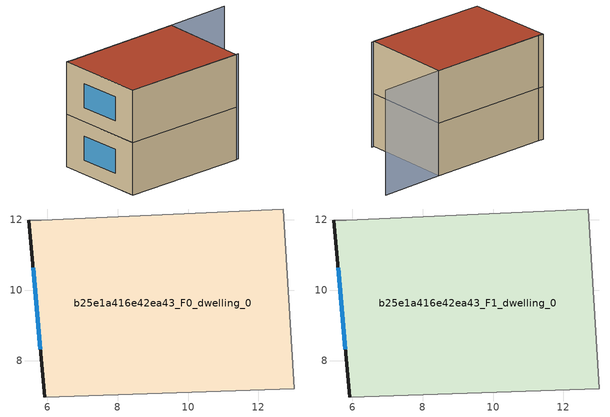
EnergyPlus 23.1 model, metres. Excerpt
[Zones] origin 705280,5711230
b25e1a416e42ea43_F0_dwelling_0
 floor ground (EU_floor_Construction): 12.7,12.31 13.01,7.2 5.92,6.97 5.47,12 5.82,11.99 z0
 wall outside (EU_wall_Construction): 5.47,12 5.92,6.97 z0:3
 wall adiabatic (EU_wall_Construction): 5.92,6.97 13.01,7.2 12.7,12.31 5.82,11.99 5.47,12 z0:3
 window (EU_Window_Construction): 5.6,10.64 5.8,8.32 z0.81:2.19
b25e1a416e42ea43_F1_dwelling_0
 floor to b25e1a416e42ea43_F0_dwelling_0 (EU_floor_Construction): 12.7,12.31 13.01,7.2 5.92,6.97 5.47,12 5.82,11.99 z3
 wall outside (EU_wall_Construction): 5.47,12 5.92,6.97 z3:6
 wall adiabatic (EU_wall_Construction): 5.92,6.97 13.01,7.2 12.7,12.31 5.82,11.99 5.47,12 z3:6
 window (EU_Window_Construction): 5.6,10.64 5.8,8.32 z3.81:5.19
 roof outside (EU_roof_Construction): 13.01,7.2 12.7,12.31 5.82,11.99 5.47,12 5.92,6.97 z6
shading: 5.92,6.97 13.15,7.2 / 12.7,12.31 16.44,12.54 / 12.7,12.31 5.56,11.96 z0:6
[Building]
EU S2 Campaign: North Axis=0; Terrain=City; Solar Distribution=FullExterior
[Site:Location]
London: Latitude=51.5; Longitude=-0.5; Time Zone=0; Elevation=25
[SizingPeriod:WeatherFileDays]
AnnualSizingPeriod: Begin Month=1; Begin Day of Month=1; End Month=12; End Day of Month=31; Day of Week for Start Day=Monday; Use Weather File Daylight Saving Period=No; Use Weather File Rain and Snow Indicators=No
[MATERIAL]
EU_InternalMass_Material: Roughness=MediumRough; Thickness=0.1; Conductivity=1; Density=1800; Specific Heat=900; Thermal Absorptance=0.9; Solar Absorptance=0.7; Visible Absorptance=0.7
[MATERIAL:NOMASS] Roughness=MediumRough; Thermal Absorptance=0.9; Solar Absorptance=0.7; Visible Absorptance=0.7
Name | Thermal Resistance
EU_wall_NoMass | 0.555556
EU_roof_NoMass | 0.510204
EU_floor_NoMass | 1.68919
[WINDOWMATERIAL:SIMPLEGLAZINGSYSTEM]
EU_Window_SimpleGlazing: UFactor=3.96; Solar Heat Gain Coefficient=0.85; Visible Transmittance=0.85
[CONSTRUCTION]
EU_wall_Construction: EU_wall_NoMass
EU_roof_Construction: EU_roof_NoMass
EU_floor_Construction: EU_floor_NoMass
EU_Window_Construction: EU_Window_SimpleGlazing
EU_InternalMass_Construction: EU_InternalMass_Material
[ZONE] Type=1; Multiplier=1; Ceiling Height=autocalculate; Floor Area=autocalculate; Part of Total Floor Area=Yes
Name | Volume
b25e1a416e42ea43_F0_dwelling_0 | 108.941
b25e1a416e42ea43_F1_dwelling_0 | 108.942
[INTERNALMASS] Construction=EU_InternalMass_Construction; Surface Area=36.3138
Name | Zone or ZoneList
b25e1a416e42ea43_F0_dwelling_0_EU_InternalMass | b25e1a416e42ea43_F0_dwelling_0
b25e1a416e42ea43_F1_dwelling_0_EU_InternalMass | b25e1a416e42ea43_F1_dwelling_0
[OTHEREQUIPMENT] Fuel Type=Electricity; Design Level Calculation Method=Watts/Area; Power per Zone Floor Area=1; Fraction Latent=0; Fraction Radiant=0; Fraction Lost=0; Carbon Dioxide Generation Rate=0; EndUse Subcategory=EU_Step8_InternalGains
Name | Zone or ZoneList or Space or SpaceList | Schedule
EU_Step8_InternalGain_b25e1a416e42ea43_F0_dwelling_0_f000 | b25e1a416e42ea43_F0_dwelling_0 | EU_Step8_GainSchedule_b25e1a416e42ea43_F0_dwelling_0_f000
EU_Step8_InternalGain_b25e1a416e42ea43_F1_dwelling_0_f000 | b25e1a416e42ea43_F1_dwelling_0 | EU_Step8_GainSchedule_b25e1a416e42ea43_F1_dwelling_0_f000
[ZONEVENTILATION:DESIGNFLOWRATE] Schedule=EU_AlwaysOn; Design Flow Rate Calculation Method=AirChanges/Hour; Air Changes per Hour=0.48; Ventilation Type=Natural; Fan Pressure Rise=0; Fan Total Efficiency=1; Constant Term Coefficient=1; Temperature Term Coefficient=0; Velocity Term Coefficient=0; Velocity Squared Term Coefficient=0; Minimum Indoor Temperature=-100; Maximum Indoor Temperature=100; Delta Temperature=-100; Minimum Outdoor Temperature=-100; Maximum Outdoor Temperature=100; Maximum Wind Speed=40
Name | Zone or ZoneList or Space or SpaceList
EU_ConstantAir_b25e1a416e42ea43_F0_dwelling_0 | b25e1a416e42ea43_F0_dwelling_0
EU_ConstantAir_b25e1a416e42ea43_F1_dwelling_0 | b25e1a416e42ea43_F1_dwelling_0
[HVACTEMPLATE:THERMOSTAT] Constant Heating Setpoint=20; Constant Cooling Setpoint=50
EU_HeatOnly_b25e1a416e42ea43_F0_dwelling_0; EU_HeatOnly_b25e1a416e42ea43_F1_dwelling_0
[HVACTEMPLATE:ZONE:IDEALLOADSAIRSYSTEM] System Availability Schedule=EU_AlwaysOn; Maximum Heating Supply Air Temperature=50; Minimum Cooling Supply Air Temperature=13; Maximum Heating Supply Air Humidity Ratio=0.0156; Minimum Cooling Supply Air Humidity Ratio=0.0077; Heating Limit=NoLimit; Cooling Limit=NoLimit; Heating Availability Schedule=EU_AlwaysOn; Cooling Availability Schedule=EU_CoolingOff; Dehumidification Control Type=ConstantSensibleHeatRatio; Cooling Sensible Heat Ratio=0.7; Dehumidification Setpoint=60; Humidification Control Type=None; Humidification Setpoint=30; Outdoor Air Method=None; Outdoor Air Flow Rate per Person=0.00944; Outdoor Air Flow Rate per Zone Floor Area=0; Outdoor Air Flow Rate per Zone=0; Demand Controlled Ventilation Type=None; Outdoor Air Economizer Type=NoEconomizer; Heat Recovery Type=None; Sensible Heat Recovery Effectiveness=0.7; Latent Heat Recovery Effectiveness=0.65
Name | Template Thermostat
b25e1a416e42ea43_F0_dwelling_0 | EU_HeatOnly_b25e1a416e42ea43_F0_dwelling_0
b25e1a416e42ea43_F1_dwelling_0 | EU_HeatOnly_b25e1a416e42ea43_F1_dwelling_0
[SIZING:ZONE] Zone Cooling Design Supply Air Temperature Input Method=SupplyAirTemperature; Zone Cooling Design Supply Air Temperature=13; Zone Heating Design Supply Air Temperature Input Method=SupplyAirTemperature; Zone Heating Design Supply Air Temperature=50; Zone Cooling Design Supply Air Humidity Ratio=0.008; Zone Heating Design Supply Air Humidity Ratio=0.008; Cooling Design Air Flow Method=DesignDay; Cooling Design Air Flow Rate=0; Cooling Minimum Air Flow per Zone Floor Area=0.000762; Cooling Minimum Air Flow=0; Cooling Minimum Air Flow Fraction=0.2; Heating Design Air Flow Method=DesignDay; Heating Design Air Flow Rate=0; Heating Maximum Air Flow per Zone Floor Area=0.002032; Heating Maximum Air Flow=0.141576; Heating Maximum Air Flow Fraction=0.3; Account for Dedicated Outdoor Air System=No; Dedicated Outdoor Air System Control Strategy=NeutralSupplyAir; Dedicated Outdoor Air Low Setpoint Temperature for Design=autosize; Dedicated Outdoor Air High Setpoint Temperature for Design=autosize; Zone Load Sizing Method=Sensible Load Only No Latent Load; Zone Latent Cooling Design Supply Air Humidity Ratio Input Method=HumidityRatioDifference; Zone Cooling Design Supply Air Humidity Ratio Difference=0.005; Zone Latent Heating Design Supply Air Humidity Ratio Input Method=HumidityRatioDifference; Zone Humidification Design Supply Air Humidity Ratio Difference=0.005
b25e1a416e42ea43_F0_dwelling_0; b25e1a416e42ea43_F1_dwelling_0
[SCHEDULE:CONSTANT]
Name | Hourly Value
EU_AlwaysOn | 1
EU_CoolingOff | 0
[SCHEDULE:FILE] Column Number=1; Rows to Skip at Top=0; Number of Hours of Data=8760; Column Separator=Comma; Interpolate to Timestep=No; Minutes per Item=60; Adjust Schedule for Daylight Savings=Yes
Name | File
EU_Step8_GainSchedule_b25e1a416e42ea43_F0_dwelling_0_f000 | ../../schedules/b25e1a416e42ea43/b25e1a416e42ea43_F0_dwelling_0_f000_gain.csv
EU_Step8_GainSchedule_b25e1a416e42ea43_F1_dwelling_0_f000 | ../../schedules/b25e1a416e42ea43/b25e1a416e42ea43_F1_dwelling_0_f000_gain.csv
